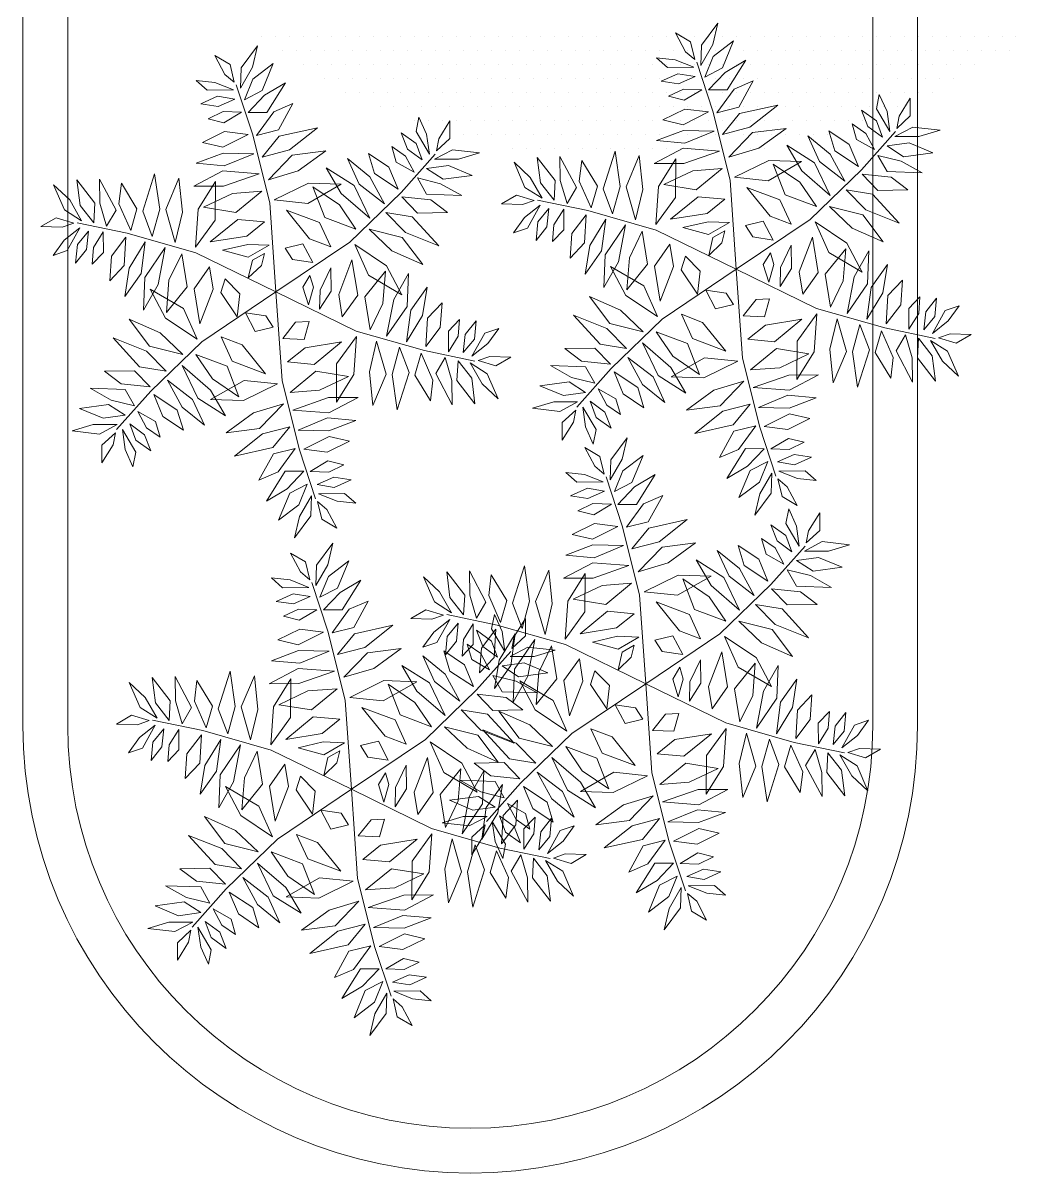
# Model space of a CAD drawing. Header units: metres. Extents: x 599 to 707, y 227 to 318.
# Drawn here: x 654.25 to 656.47, y 291.367 to 293.937 of the extents above; entities that cross this region are included whole.
import ezdxf

# ---------------------------------------------------------------- set-up
doc = ezdxf.new("R2010")
doc.units = ezdxf.units.M
doc.layers.get('0').update_dxf_attribs({"lineweight": 0})
doc.layers.add('banqueta', color=252, linetype='Continuous', lineweight=9)
doc.layers.add('vegetacion', color=74, linetype='Continuous', lineweight=0)

# ---------------------------------------------------------------- blocks, each defined once
blk = doc.blocks.new('arbol-pl17')
for p, q in [((-0.0415, 0.5498), (-0.0778, 0.5007)), ((-0.0527, 0.5019), (-0.0415, 0.5498)), ((-0.1023, 0.5082), (-0.1362, 0.5279)), ((-0.1362, 0.5279), (-0.1139, 0.4861)), ((-0.0931, 0.4683), (-0.1023, 0.5082)), ((-0.0795, 0.4555), (-0.0527, 0.5019)), ((-0.0778, 0.5007), (-0.0795, 0.4555)), ((-0.0515, 0.4756), (-0.006, 0.5104)), ((-0.006, 0.5104), (-0.0308, 0.4497)), ((-0.1537, 0.4505), (-0.1785, 0.4723)), ((-0.1785, 0.4723), (-0.1368, 0.468)), ((-0.1368, 0.468), (-0.095, 0.4513)), ((-0.1139, 0.4861), (-0.0931, 0.4683)), ((-0.0702, 0.4295), (-0.0515, 0.4756)), ((-0.0252, 0.4398), (0.0213, 0.4674)), ((0.0213, 0.4674), (-0.0205, 0.4008)), ((-0.168, 0.42), (-0.1304, 0.437)), ((-0.095, 0.4513), (-0.1537, 0.4505)), ((-0.1304, 0.437), (-0.0922, 0.4307)), ((-0.0525, 0.3533), (-0.0886, 0.4624)), ((-0.0308, 0.4497), (-0.0702, 0.4295)), ((-0.0623, 0.401), (-0.0252, 0.4398)), ((-0.1294, 0.4142), (-0.168, 0.42)), ((-0.0922, 0.4307), (-0.1294, 0.4142)), ((-0.0049, 0.4025), (0.0379, 0.4207)), ((0.0379, 0.4207), (0.0056, 0.3618)), ((-0.1516, 0.3866), (-0.118, 0.4027)), ((-0.1164, 0.3779), (-0.1516, 0.3866)), ((-0.118, 0.4027), (-0.0769, 0.4012)), ((-0.0769, 0.4012), (-0.1164, 0.3779)), ((-0.0205, 0.4008), (-0.0623, 0.401)), ((-0.0433, 0.3497), (-0.0049, 0.4025)), ((0.3133, 0.3584), (0.3197, 0.3907)), ((0.3197, 0.3907), (0.3369, 0.3525)), ((0.0056, 0.3618), (-0.0433, 0.3497)), ((0.0071, 0.3478), (0.0928, 0.3668)), ((0.0928, 0.3668), (0.0302, 0.3171)), ((0.389, 0.3819), (0.364, 0.3417)), ((0.389, 0.3427), (0.389, 0.3819)), ((-0.1645, 0.3338), (-0.1149, 0.358)), ((-0.0621, 0.3514), (-0.1187, 0.323)), ((-0.1149, 0.358), (-0.0621, 0.3514)), ((-0.0137, 0.199), (-0.0525, 0.3533)), ((-0.031, 0.3013), (0.0071, 0.3478)), ((0.2797, 0.3554), (0.3133, 0.3314)), ((0.294, 0.3192), (0.2797, 0.3554)), ((0.3433, 0.3079), (0.3133, 0.3584)), ((0.3369, 0.3525), (0.3433, 0.3079)), ((0.359, 0.3148), (0.389, 0.3427)), ((0.364, 0.3417), (0.359, 0.3148)), ((-0.1783, 0.2874), (-0.1181, 0.3103)), ((-0.1187, 0.323), (-0.1645, 0.3338)), ((-0.1181, 0.3103), (-0.0494, 0.3087)), ((-0.0494, 0.3087), (-0.1154, 0.2816)), ((0.0302, 0.3171), (-0.031, 0.3013)), ((0.0364, 0.3053), (0.1114, 0.3148)), ((0.1114, 0.3148), (0.05, 0.2702)), ((0.2069, 0.3094), (0.2526, 0.2785)), ((0.2204, 0.2643), (0.2069, 0.3094)), ((0.259, 0.3246), (0.2897, 0.3035)), ((0.269, 0.2898), (0.259, 0.3246)), ((0.3269, 0.2952), (0.294, 0.3192)), ((0.3133, 0.3314), (0.3269, 0.2952)), ((0.3947, 0.3177), (0.3547, 0.2966)), ((0.4554, 0.3108), (0.3947, 0.3177)), ((0.4083, 0.2966), (0.4554, 0.3108)), ((-0.1154, 0.2816), (-0.1783, 0.2874)), ((-0.0169, 0.2503), (0.0364, 0.3053)), ((0.1597, 0.2981), (0.2097, 0.2574)), ((0.1862, 0.2408), (0.1597, 0.2981)), ((0.309, 0.2672), (0.269, 0.2898)), ((0.2797, 0.2221), (0.3562, 0.3079)), ((0.2897, 0.3035), (0.309, 0.2672)), ((0.3547, 0.2966), (0.4083, 0.2966)), ((-0.2976, 0.18), (-0.2712, 0.2637)), ((-0.2712, 0.2637), (-0.2596, 0.1847)), ((-0.1186, 0.2702), (-0.1836, 0.236)), ((-0.0378, 0.264), (-0.1186, 0.2702)), ((-0.1172, 0.2364), (-0.0378, 0.264)), ((0.05, 0.2702), (-0.0169, 0.2503)), ((0.1126, 0.277), (0.1462, 0.2197)), ((0.1747, 0.2378), (0.1126, 0.277)), ((0.2097, 0.2574), (0.2426, 0.1971)), ((0.2733, 0.2295), (0.2204, 0.2643)), ((0.2526, 0.2785), (0.2733, 0.2295)), ((0.3369, 0.2756), (0.3862, 0.2824)), ((0.374, 0.2515), (0.3369, 0.2756)), ((0.439, 0.2604), (0.374, 0.2515)), ((0.3862, 0.2824), (0.439, 0.2604)), ((-0.461, 0.2053), (-0.4969, 0.239)), ((-0.4969, 0.239), (-0.4725, 0.183)), ((-0.4377, 0.1932), (-0.445, 0.25)), ((-0.445, 0.25), (-0.4048, 0.1981)), ((-0.3935, 0.1981), (-0.3942, 0.2522)), ((-0.3942, 0.2522), (-0.3574, 0.1826)), ((-0.351, 0.197), (-0.3454, 0.2432)), ((-0.3454, 0.2432), (-0.3106, 0.1858)), ((-0.2462, 0.1841), (-0.2169, 0.2539)), ((-0.2169, 0.2539), (-0.209, 0.1784)), ((-0.1836, 0.236), (-0.1172, 0.2364)), ((-0.174, 0.1846), (-0.1352, 0.2466)), ((-0.1352, 0.2466), (-0.1358, 0.1605)), ((-0.0037, 0.2055), (0.0728, 0.243)), ((0.146, 0.2404), (0.0711, 0.1978)), ((0.0728, 0.243), (0.146, 0.2404)), ((0.0826, 0.2349), (0.109, 0.1663)), ((0.1419, 0.1942), (0.0826, 0.2349)), ((0.2097, 0.1648), (0.1747, 0.2378)), ((0.2426, 0.1971), (0.1862, 0.2408)), ((0.3369, 0.2182), (0.3162, 0.2545)), ((0.3162, 0.2545), (0.3683, 0.2417)), ((0.3683, 0.2417), (0.4154, 0.2153)), ((-0.0972, 0.22), (-0.1621, 0.189)), ((-0.0316, 0.2249), (-0.0972, 0.22)), ((-0.0895, 0.1775), (-0.0316, 0.2249)), ((0.1462, 0.2197), (0.2097, 0.1648)), ((0.1654, 0.1114), (0.2797, 0.2221)), ((0.3162, 0.1761), (0.2812, 0.2123)), ((0.2812, 0.2123), (0.3462, 0.2055)), ((0.4154, 0.2153), (0.3369, 0.2182)), ((-0.4725, 0.183), (-0.4343, 0.1589)), ((-0.4343, 0.1589), (-0.461, 0.2053)), ((-0.4071, 0.154), (-0.4377, 0.1932)), ((-0.4048, 0.1981), (-0.4071, 0.154)), ((-0.3785, 0.1466), (-0.3935, 0.1981)), ((-0.3574, 0.1826), (-0.3785, 0.1466)), ((-0.3245, 0.1373), (-0.351, 0.197)), ((-0.3106, 0.1858), (-0.3245, 0.1373)), ((-0.2765, 0.1238), (-0.2976, 0.18)), ((-0.2596, 0.1847), (-0.2765, 0.1238)), ((-0.2252, 0.1105), (-0.2462, 0.1841)), ((-0.1799, 0.0996), (-0.174, 0.1846)), ((-0.1621, 0.189), (-0.0895, 0.1775)), ((0, 0), (-0.0137, 0.199)), ((0.0711, 0.1978), (-0.0037, 0.2055)), ((0.0233, 0.1829), (0.0754, 0.1187)), ((0.0976, 0.155), (0.0233, 0.1829)), ((0.179, 0.1398), (0.1419, 0.1942)), ((0.3462, 0.2055), (0.3833, 0.1775)), ((-0.4913, 0.1655), (-0.5252, 0.1459)), ((-0.4521, 0.1535), (-0.4913, 0.1655)), ((-0.3322, 0.1312), (-0.4447, 0.1545)), ((-0.209, 0.1784), (-0.2252, 0.1105)), ((-0.1358, 0.1605), (-0.1799, 0.0996)), ((-0.0854, 0.162), (-0.1468, 0.1116)), ((-0.0258, 0.1565), (-0.0854, 0.162)), ((-0.0651, 0.1247), (-0.0258, 0.1565)), ((0.1226, 0.1006), (0.0976, 0.155)), ((0.109, 0.1663), (0.179, 0.1398)), ((0.2897, 0.1324), (0.2454, 0.1775)), ((0.2454, 0.1775), (0.3047, 0.1677)), ((0.3047, 0.1677), (0.364, 0.103)), ((0.3833, 0.1775), (0.3162, 0.1761)), ((-0.5252, 0.1459), (-0.4779, 0.1444)), ((-0.4779, 0.1444), (-0.4521, 0.1535)), ((-0.4737, 0.1155), (-0.4383, 0.1434)), ((-0.4383, 0.1434), (-0.467, 0.0921)), ((-0.4437, 0.1056), (-0.419, 0.1355)), ((-0.419, 0.1355), (-0.4234, 0.095)), ((-0.4077, 0.0992), (-0.3859, 0.134)), ((-0.3859, 0.134), (-0.3855, 0.0881)), ((-0.1792, 0.0876), (-0.3322, 0.1312)), ((0.259, 0.0918), (0.2083, 0.1398)), ((0.2083, 0.1398), (0.2826, 0.1212)), ((0.364, 0.103), (0.2897, 0.1324)), ((-0.4982, 0.0815), (-0.4737, 0.1155)), ((-0.4477, 0.0645), (-0.4437, 0.1056)), ((-0.3675, 0.0795), (-0.3354, 0.1219)), ((-0.3354, 0.1219), (-0.3391, 0.0588)), ((-0.3278, 0.0529), (-0.292, 0.1115)), ((-0.292, 0.1115), (-0.3016, 0.0408)), ((-0.1468, 0.1116), (-0.0651, 0.1247)), ((-0.0628, 0.1061), (-0.1193, 0.093)), ((-0.0153, 0.1042), (-0.0628, 0.1061)), ((-0.0619, 0.0773), (-0.0153, 0.1042)), ((0, 0), (0.1654, 0.1114)), ((0.0604, 0.1074), (0.0204, 0.0976)), ((0.0826, 0.0653), (0.0604, 0.1074)), ((0.0754, 0.1187), (0.1226, 0.1006)), ((0.2069, 0.0374), (0.1762, 0.106)), ((0.1762, 0.106), (0.2469, 0.0584)), ((0.2826, 0.1212), (0.3283, 0.0609)), ((-0.467, 0.0921), (-0.4982, 0.0815)), ((-0.4234, 0.095), (-0.4477, 0.0645)), ((-0.4106, 0.062), (-0.4077, 0.0992)), ((-0.3855, 0.0881), (-0.4106, 0.062)), ((-0.3714, 0.0245), (-0.3675, 0.0795)), ((-0.2476, 0.0992), (-0.2933, 0.0324)), ((-0.2633, 0.0167), (-0.2476, 0.0992)), ((-0.2106, 0.0851), (-0.2391, 0.0258)), ((-0.1985, 0.0113), (-0.2106, 0.0851)), ((0, 0), (-0.1792, 0.0876)), ((-0.1193, 0.093), (-0.0619, 0.0773)), ((-0.0257, 0.086), (-0.0526, 0.071)), ((-0.0322, 0.0592), (-0.0257, 0.086)), ((0.0204, 0.0976), (0.0369, 0.0722)), ((0.3283, 0.0609), (0.259, 0.0918)), ((-0.3391, 0.0588), (-0.3714, 0.0245)), ((-0.338, -0.0107), (-0.3278, 0.0529)), ((-0.1484, 0.0559), (-0.183, 0.007)), ((-0.1405, 0.006), (-0.1484, 0.0559)), ((-0.0526, 0.071), (-0.0617, 0.031)), ((-0.0617, 0.031), (-0.0322, 0.0592)), ((0.0369, 0.0722), (0.0826, 0.0653)), ((0.1226, 0.0537), (0.0988, 0.0041)), ((0.1233, 0.0014), (0.1226, 0.0537)), ((0.1701, 0.0713), (0.1405, -0.006)), ((0.183, -0.007), (0.1701, 0.0713)), ((0.2469, 0.0584), (0.2812, -0.0063)), ((-0.3016, 0.0408), (-0.338, -0.0107)), ((-0.2933, 0.0324), (-0.2962, -0.041)), ((-0.2391, 0.0258), (-0.2447, -0.0459)), ((-0.1136, 0.0291), (-0.1233, -0.0014)), ((-0.0809, -0.0041), (-0.1136, 0.0291)), ((0.0762, 0.0369), (0.0604, 0.0104)), ((0.084, 0.0104), (0.0762, 0.0369)), ((0.2447, 0.0459), (0.1985, -0.0113)), ((0.2812, -0.0063), (0.2069, 0.0374)), ((0.2391, -0.0258), (0.2447, 0.0459)), ((0.2962, 0.041), (0.2633, -0.0167)), ((0.2933, -0.0324), (0.2962, 0.041)), ((-0.2962, -0.041), (-0.2633, 0.0167)), ((-0.2469, -0.0584), (-0.2812, 0.0063)), ((-0.2812, 0.0063), (-0.2069, -0.0374)), ((-0.2447, -0.0459), (-0.1985, 0.0113)), ((-0.183, 0.007), (-0.1701, -0.0713)), ((-0.1701, -0.0713), (-0.1405, 0.006)), ((0, 0), (-0.1654, -0.1114)), ((0, 0), (0.1792, -0.0876)), ((0, 0), (0.0137, -0.199)), ((0.0604, 0.0104), (0.0726, -0.0288)), ((0.0726, -0.0288), (0.084, 0.0104)), ((0.0988, 0.0041), (0.0978, -0.0389)), ((0.0978, -0.0389), (0.1233, 0.0014)), ((0.3016, -0.0408), (0.338, 0.0107)), ((0.338, 0.0107), (0.3278, -0.0529)), ((-0.1233, -0.0014), (-0.0869, -0.0556)), ((-0.0869, -0.0556), (-0.0809, -0.0041)), ((0.1405, -0.006), (0.1484, -0.0559)), ((0.1484, -0.0559), (0.183, -0.007)), ((0.1985, -0.0113), (0.2106, -0.0851)), ((0.2633, -0.0167), (0.2476, -0.0992)), ((0.3391, -0.0588), (0.3714, -0.0245)), ((0.3714, -0.0245), (0.3675, -0.0795)), ((-0.2069, -0.0374), (-0.1762, -0.106)), ((-0.0683, -0.0467), (-0.0462, -0.0888)), ((-0.0226, -0.0535), (-0.0683, -0.0467)), ((0.2106, -0.0851), (0.2391, -0.0258)), ((0.2476, -0.0992), (0.2933, -0.0324)), ((0.292, -0.1115), (0.3016, -0.0408)), ((-0.2826, -0.1212), (-0.3283, -0.0609)), ((-0.3283, -0.0609), (-0.259, -0.0918)), ((-0.1762, -0.106), (-0.2469, -0.0584)), ((-0.0062, -0.079), (-0.0226, -0.0535)), ((0.0441, -0.068), (0.0153, -0.1042)), ((0.0743, -0.0665), (0.0441, -0.068)), ((0.0628, -0.1061), (0.0743, -0.0665)), ((0.3278, -0.0529), (0.292, -0.1115)), ((0.3354, -0.1219), (0.3391, -0.0588)), ((0.3855, -0.0881), (0.4106, -0.062)), ((0.4106, -0.062), (0.4077, -0.0992)), ((0.4234, -0.095), (0.4477, -0.0645)), ((0.4477, -0.0645), (0.4437, -0.1056)), ((-0.259, -0.0918), (-0.2083, -0.1398)), ((-0.1226, -0.1006), (-0.0976, -0.155)), ((-0.0754, -0.1187), (-0.1226, -0.1006)), ((-0.0462, -0.0888), (-0.0062, -0.079)), ((0.1358, -0.1605), (0.1799, -0.0996)), ((0.1799, -0.0996), (0.174, -0.1846)), ((0.1792, -0.0876), (0.3322, -0.1312)), ((0.3675, -0.0795), (0.3354, -0.1219)), ((0.3859, -0.134), (0.3855, -0.0881)), ((0.4077, -0.0992), (0.3859, -0.134)), ((0.419, -0.1355), (0.4234, -0.095)), ((0.4383, -0.1434), (0.467, -0.0921)), ((0.467, -0.0921), (0.4982, -0.0815)), ((0.4982, -0.0815), (0.4737, -0.1155)), ((-0.3047, -0.1677), (-0.364, -0.103)), ((-0.364, -0.103), (-0.2897, -0.1324)), ((-0.2083, -0.1398), (-0.2826, -0.1212)), ((-0.1654, -0.1114), (-0.2797, -0.2221)), ((-0.0233, -0.1829), (-0.0754, -0.1187)), ((0.0153, -0.1042), (0.0628, -0.1061)), ((0.0651, -0.1247), (0.0258, -0.1565)), ((0.1468, -0.1116), (0.0651, -0.1247)), ((0.0854, -0.162), (0.1468, -0.1116)), ((0.209, -0.1784), (0.2252, -0.1105)), ((0.2252, -0.1105), (0.2462, -0.1841)), ((0.2596, -0.1847), (0.2765, -0.1238)), ((0.2765, -0.1238), (0.2976, -0.18)), ((0.4437, -0.1056), (0.419, -0.1355)), ((0.4737, -0.1155), (0.4383, -0.1434)), ((-0.2897, -0.1324), (-0.2454, -0.1775)), ((-0.179, -0.1398), (-0.1419, -0.1942)), ((-0.109, -0.1663), (-0.179, -0.1398)), ((0.3106, -0.1858), (0.3245, -0.1373)), ((0.3245, -0.1373), (0.351, -0.197)), ((0.3322, -0.1312), (0.4447, -0.1545)), ((0.3574, -0.1826), (0.3785, -0.1466)), ((0.3785, -0.1466), (0.3935, -0.1981)), ((0.4048, -0.1981), (0.4071, -0.154)), ((0.4071, -0.154), (0.4377, -0.1932)), ((0.4779, -0.1444), (0.4521, -0.1535)), ((0.4521, -0.1535), (0.4913, -0.1655)), ((0.5252, -0.1459), (0.4779, -0.1444)), ((0.4913, -0.1655), (0.5252, -0.1459)), ((-0.3833, -0.1775), (-0.3162, -0.1761)), ((-0.3462, -0.2055), (-0.3833, -0.1775)), ((-0.3162, -0.1761), (-0.2812, -0.2123)), ((-0.2454, -0.1775), (-0.3047, -0.1677)), ((-0.2097, -0.1648), (-0.1747, -0.2378)), ((-0.1462, -0.2197), (-0.2097, -0.1648)), ((-0.0826, -0.2349), (-0.109, -0.1663)), ((-0.0976, -0.155), (-0.0233, -0.1829)), ((0.0258, -0.1565), (0.0854, -0.162)), ((0.0895, -0.1775), (0.0316, -0.2249)), ((0.1621, -0.189), (0.0895, -0.1775)), ((0.1352, -0.2466), (0.1358, -0.1605)), ((0.2169, -0.2539), (0.209, -0.1784)), ((0.4343, -0.1589), (0.461, -0.2053)), ((0.4725, -0.183), (0.4343, -0.1589)), ((-0.2812, -0.2123), (-0.3462, -0.2055)), ((-0.2426, -0.1971), (-0.1862, -0.2408)), ((-0.2097, -0.2574), (-0.2426, -0.1971)), ((-0.146, -0.2404), (-0.0711, -0.1978)), ((-0.1419, -0.1942), (-0.0826, -0.2349)), ((0.0037, -0.2055), (-0.0728, -0.243)), ((-0.0711, -0.1978), (0.0037, -0.2055)), ((0.0137, -0.199), (0.0525, -0.3533)), ((0.0972, -0.22), (0.1621, -0.189)), ((0.174, -0.1846), (0.1352, -0.2466)), ((0.2462, -0.1841), (0.2169, -0.2539)), ((0.2712, -0.2637), (0.2596, -0.1847)), ((0.2976, -0.18), (0.2712, -0.2637)), ((0.3454, -0.2432), (0.3106, -0.1858)), ((0.351, -0.197), (0.3454, -0.2432)), ((0.3942, -0.2522), (0.3574, -0.1826)), ((0.3935, -0.1981), (0.3942, -0.2522)), ((0.445, -0.25), (0.4048, -0.1981)), ((0.4377, -0.1932), (0.445, -0.25)), ((0.461, -0.2053), (0.4969, -0.239)), ((0.4969, -0.239), (0.4725, -0.183)), ((-0.3683, -0.2417), (-0.4154, -0.2153)), ((-0.4154, -0.2153), (-0.3369, -0.2182)), ((-0.2797, -0.2221), (-0.3562, -0.3079)), ((-0.3369, -0.2182), (-0.3162, -0.2545)), ((-0.2733, -0.2295), (-0.2204, -0.2643)), ((-0.2526, -0.2785), (-0.2733, -0.2295)), ((-0.1126, -0.277), (-0.1462, -0.2197)), ((0.0316, -0.2249), (0.0972, -0.22)), ((-0.439, -0.2604), (-0.374, -0.2515)), ((-0.374, -0.2515), (-0.3369, -0.2756)), ((-0.3162, -0.2545), (-0.3683, -0.2417)), ((-0.1862, -0.2408), (-0.1597, -0.2981)), ((-0.1747, -0.2378), (-0.1126, -0.277)), ((-0.0728, -0.243), (-0.146, -0.2404)), ((-0.05, -0.2702), (0.0169, -0.2503)), ((0.0169, -0.2503), (-0.0364, -0.3053)), ((0.1172, -0.2364), (0.0378, -0.264)), ((0.1836, -0.236), (0.1172, -0.2364)), ((0.1186, -0.2702), (0.1836, -0.236)), ((-0.3862, -0.2824), (-0.439, -0.2604)), ((-0.3369, -0.2756), (-0.3862, -0.2824)), ((-0.309, -0.2672), (-0.269, -0.2898)), ((-0.2897, -0.3035), (-0.309, -0.2672)), ((-0.2069, -0.3094), (-0.2526, -0.2785)), ((-0.2204, -0.2643), (-0.2069, -0.3094)), ((-0.1597, -0.2981), (-0.2097, -0.2574)), ((-0.1114, -0.3148), (-0.05, -0.2702)), ((0.0378, -0.264), (0.1186, -0.2702)), ((0.0494, -0.3087), (0.1154, -0.2816)), ((0.1154, -0.2816), (0.1783, -0.2874)), ((-0.4083, -0.2966), (-0.4554, -0.3108)), ((-0.3547, -0.2966), (-0.4083, -0.2966)), ((-0.3947, -0.3177), (-0.3547, -0.2966)), ((-0.3433, -0.3079), (-0.3133, -0.3584)), ((-0.3369, -0.3525), (-0.3433, -0.3079)), ((-0.3269, -0.2952), (-0.294, -0.3192)), ((-0.3133, -0.3314), (-0.3269, -0.2952)), ((-0.259, -0.3246), (-0.2897, -0.3035)), ((-0.269, -0.2898), (-0.259, -0.3246)), ((-0.0364, -0.3053), (-0.1114, -0.3148)), ((-0.0302, -0.3171), (0.031, -0.3013)), ((0.031, -0.3013), (-0.0071, -0.3478)), ((0.1783, -0.2874), (0.1181, -0.3103)), ((-0.4554, -0.3108), (-0.3947, -0.3177)), ((-0.359, -0.3148), (-0.389, -0.3427)), ((-0.364, -0.3417), (-0.359, -0.3148)), ((-0.2797, -0.3554), (-0.3133, -0.3314)), ((-0.294, -0.3192), (-0.2797, -0.3554)), ((-0.0928, -0.3668), (-0.0302, -0.3171)), ((0.1181, -0.3103), (0.0494, -0.3087)), ((0.0621, -0.3514), (0.1187, -0.323)), ((0.1645, -0.3338), (0.1149, -0.358)), ((0.1187, -0.323), (0.1645, -0.3338)), ((-0.389, -0.3819), (-0.364, -0.3417)), ((-0.389, -0.3427), (-0.389, -0.3819)), ((-0.3197, -0.3907), (-0.3369, -0.3525)), ((-0.3133, -0.3584), (-0.3197, -0.3907)), ((-0.0071, -0.3478), (-0.0928, -0.3668)), ((-0.0056, -0.3618), (0.0433, -0.3497)), ((0.0433, -0.3497), (0.0049, -0.4025)), ((0.0525, -0.3533), (0.0886, -0.4624)), ((0.1149, -0.358), (0.0621, -0.3514)), ((-0.0379, -0.4207), (-0.0056, -0.3618)), ((0.0769, -0.4012), (0.1164, -0.3779)), ((0.1164, -0.3779), (0.1516, -0.3866)), ((0.0049, -0.4025), (-0.0379, -0.4207)), ((-0.0213, -0.4674), (0.0205, -0.4008)), ((0.0205, -0.4008), (0.0623, -0.401)), ((0.0623, -0.401), (0.0252, -0.4398)), ((0.118, -0.4027), (0.0769, -0.4012)), ((0.1516, -0.3866), (0.118, -0.4027)), ((0.0308, -0.4497), (0.0702, -0.4295)), ((0.0702, -0.4295), (0.0515, -0.4756)), ((0.0922, -0.4307), (0.1294, -0.4142)), ((0.1304, -0.437), (0.0922, -0.4307)), ((0.1294, -0.4142), (0.168, -0.42)), ((0.168, -0.42), (0.1304, -0.437)), ((0.0252, -0.4398), (-0.0213, -0.4674)), ((0.006, -0.5104), (0.0308, -0.4497)), ((0.0795, -0.4555), (0.0527, -0.5019)), ((0.0778, -0.5007), (0.0795, -0.4555)), ((0.095, -0.4513), (0.1537, -0.4505)), ((0.1368, -0.468), (0.095, -0.4513)), ((0.1537, -0.4505), (0.1785, -0.4723)), ((0.0515, -0.4756), (0.006, -0.5104)), ((0.0931, -0.4683), (0.1023, -0.5082)), ((0.1139, -0.4861), (0.0931, -0.4683)), ((0.1362, -0.5279), (0.1139, -0.4861)), ((0.1785, -0.4723), (0.1368, -0.468)), ((0.0415, -0.5498), (0.0778, -0.5007)), ((0.0527, -0.5019), (0.0415, -0.5498)), ((0.1023, -0.5082), (0.1362, -0.5279))]:
    blk.add_line(p, q)

msp = doc.modelspace()

# ---------------------------------------------------------------- linework, layer by layer
at = {"layer": 'banqueta'}
for p, q in [((654.2498, 292.367), (654.2498, 299.9347)), ((656.2498, 292.367), (656.2498, 299.9347)), ((654.3498, 292.367), (654.3498, 299.8051)), ((656.1498, 292.367), (656.1498, 299.8051))]:
    msp.add_line(p, q, dxfattribs=at)
for radius in [1, 0.9]:
    msp.add_arc((655.2498, 292.367), radius, 180, 0, dxfattribs=at)
at = {"layer": 'vegetacion', "color": 0}
for p, q in [((654.7824, 293.906), (654.7824, 293.906)), ((654.8137, 293.906), (654.8137, 293.906)), ((654.8449, 293.906), (654.8449, 293.906)), ((654.8762, 293.906), (654.8762, 293.906)), ((654.9074, 293.906), (654.9074, 293.906)), ((654.9387, 293.906), (654.9387, 293.906)), ((654.9699, 293.906), (654.9699, 293.906)), ((655.0012, 293.906), (655.0012, 293.906)), ((655.0324, 293.906), (655.0324, 293.906)), ((655.0637, 293.906), (655.0637, 293.906)), ((655.0949, 293.906), (655.0949, 293.906)), ((655.1262, 293.906), (655.1262, 293.906)), ((655.1574, 293.906), (655.1574, 293.906)), ((655.1887, 293.906), (655.1887, 293.906)), ((655.2199, 293.906), (655.2199, 293.906)), ((655.2512, 293.906), (655.2512, 293.906)), ((655.2824, 293.906), (655.2824, 293.906)), ((655.3137, 293.906), (655.3137, 293.906)), ((655.3449, 293.906), (655.3449, 293.906)), ((655.3762, 293.906), (655.3762, 293.906)), ((655.4074, 293.906), (655.4074, 293.906)), ((655.4387, 293.906), (655.4387, 293.906)), ((655.4699, 293.906), (655.4699, 293.906)), ((655.5012, 293.906), (655.5012, 293.906)), ((655.5324, 293.906), (655.5324, 293.906)), ((655.5637, 293.906), (655.5637, 293.906)), ((655.5949, 293.906), (655.5949, 293.906)), ((655.6262, 293.906), (655.6262, 293.906)), ((655.6574, 293.906), (655.6574, 293.906)), ((655.6887, 293.906), (655.6887, 293.906)), ((655.7199, 293.906), (655.7199, 293.906)), ((655.7512, 293.906), (655.7512, 293.906)), ((655.7824, 293.906), (655.7824, 293.906)), ((655.8137, 293.906), (655.8137, 293.906)), ((655.8449, 293.906), (655.8449, 293.906)), ((655.8762, 293.906), (655.8762, 293.906)), ((655.9074, 293.906), (655.9074, 293.906)), ((655.9387, 293.906), (655.9387, 293.906)), ((655.9699, 293.906), (655.9699, 293.906)), ((656.0012, 293.906), (656.0012, 293.906)), ((656.0324, 293.906), (656.0324, 293.906)), ((656.0637, 293.906), (656.0637, 293.906)), ((656.0949, 293.906), (656.0949, 293.906)), ((656.1262, 293.906), (656.1262, 293.906)), ((656.1574, 293.906), (656.1574, 293.906)), ((656.1887, 293.906), (656.1887, 293.906)), ((656.2199, 293.906), (656.2199, 293.906)), ((656.2512, 293.906), (656.2512, 293.906)), ((656.2824, 293.906), (656.2824, 293.906)), ((656.3137, 293.906), (656.3137, 293.906)), ((656.3449, 293.906), (656.3449, 293.906)), ((656.3762, 293.906), (656.3762, 293.906)), ((656.4074, 293.906), (656.4074, 293.906)), ((656.4387, 293.906), (656.4387, 293.906)), ((656.4699, 293.906), (656.4699, 293.906)), ((654.8293, 293.8747), (654.8293, 293.8747)), ((654.8606, 293.8747), (654.8606, 293.8747)), ((654.8918, 293.8747), (654.8918, 293.8747)), ((654.9231, 293.8747), (654.9231, 293.8747)), ((654.9543, 293.8747), (654.9543, 293.8747)), ((654.9856, 293.8747), (654.9856, 293.8747)), ((655.0168, 293.8747), (655.0168, 293.8747)), ((655.0481, 293.8747), (655.0481, 293.8747)), ((655.0793, 293.8747), (655.0793, 293.8747)), ((655.1106, 293.8747), (655.1106, 293.8747)), ((655.1418, 293.8747), (655.1418, 293.8747)), ((655.1731, 293.8747), (655.1731, 293.8747)), ((655.2043, 293.8747), (655.2043, 293.8747)), ((655.2356, 293.8747), (655.2356, 293.8747)), ((655.2668, 293.8747), (655.2668, 293.8747)), ((655.2981, 293.8747), (655.2981, 293.8747)), ((655.3293, 293.8747), (655.3293, 293.8747)), ((655.3606, 293.8747), (655.3606, 293.8747)), ((655.3918, 293.8747), (655.3918, 293.8747)), ((655.4231, 293.8747), (655.4231, 293.8747)), ((655.4543, 293.8747), (655.4543, 293.8747)), ((655.4856, 293.8747), (655.4856, 293.8747)), ((655.5168, 293.8747), (655.5168, 293.8747)), ((655.5481, 293.8747), (655.5481, 293.8747)), ((655.5793, 293.8747), (655.5793, 293.8747)), ((655.6106, 293.8747), (655.6106, 293.8747)), ((655.6418, 293.8747), (655.6418, 293.8747)), ((655.6731, 293.8747), (655.6731, 293.8747)), ((655.7043, 293.8747), (655.7043, 293.8747)), ((655.7356, 293.8747), (655.7356, 293.8747)), ((655.7668, 293.8747), (655.7668, 293.8747)), ((655.7981, 293.8747), (655.7981, 293.8747)), ((655.8293, 293.8747), (655.8293, 293.8747)), ((655.8606, 293.8747), (655.8606, 293.8747)), ((655.8918, 293.8747), (655.8918, 293.8747)), ((655.9231, 293.8747), (655.9231, 293.8747)), ((655.9543, 293.8747), (655.9543, 293.8747)), ((655.9856, 293.8747), (655.9856, 293.8747)), ((656.0168, 293.8747), (656.0168, 293.8747)), ((656.0481, 293.8747), (656.0481, 293.8747)), ((656.0793, 293.8747), (656.0793, 293.8747)), ((656.1106, 293.8747), (656.1106, 293.8747)), ((656.1418, 293.8747), (656.1418, 293.8747)), ((656.1731, 293.8747), (656.1731, 293.8747)), ((656.2043, 293.8747), (656.2043, 293.8747)), ((656.2356, 293.8747), (656.2356, 293.8747)), ((656.2668, 293.8747), (656.2668, 293.8747)), ((656.2981, 293.8747), (656.2981, 293.8747)), ((656.3293, 293.8747), (656.3293, 293.8747)), ((656.3606, 293.8747), (656.3606, 293.8747)), ((656.3918, 293.8747), (656.3918, 293.8747)), ((656.4231, 293.8747), (656.4231, 293.8747)), ((656.4543, 293.8747), (656.4543, 293.8747)), ((654.8762, 293.8435), (654.8762, 293.8435)), ((654.9074, 293.8435), (654.9074, 293.8435)), ((654.9387, 293.8435), (654.9387, 293.8435)), ((654.9699, 293.8435), (654.9699, 293.8435)), ((655.0012, 293.8435), (655.0012, 293.8435)), ((655.0324, 293.8435), (655.0324, 293.8435)), ((655.0637, 293.8435), (655.0637, 293.8435)), ((655.0949, 293.8435), (655.0949, 293.8435)), ((655.1262, 293.8435), (655.1262, 293.8435)), ((655.1574, 293.8435), (655.1574, 293.8435)), ((655.1887, 293.8435), (655.1887, 293.8435)), ((655.2199, 293.8435), (655.2199, 293.8435)), ((655.2512, 293.8435), (655.2512, 293.8435)), ((655.2824, 293.8435), (655.2824, 293.8435)), ((655.3137, 293.8435), (655.3137, 293.8435)), ((655.3449, 293.8435), (655.3449, 293.8435)), ((655.3762, 293.8435), (655.3762, 293.8435)), ((655.4074, 293.8435), (655.4074, 293.8435)), ((655.4387, 293.8435), (655.4387, 293.8435)), ((655.4699, 293.8435), (655.4699, 293.8435)), ((655.5012, 293.8435), (655.5012, 293.8435)), ((655.5324, 293.8435), (655.5324, 293.8435)), ((655.5637, 293.8435), (655.5637, 293.8435)), ((655.5949, 293.8435), (655.5949, 293.8435)), ((655.6262, 293.8435), (655.6262, 293.8435)), ((655.6574, 293.8435), (655.6574, 293.8435)), ((655.6887, 293.8435), (655.6887, 293.8435)), ((655.7199, 293.8435), (655.7199, 293.8435)), ((655.7512, 293.8435), (655.7512, 293.8435)), ((655.7824, 293.8435), (655.7824, 293.8435)), ((655.8137, 293.8435), (655.8137, 293.8435)), ((655.8449, 293.8435), (655.8449, 293.8435)), ((655.8762, 293.8435), (655.8762, 293.8435)), ((655.9074, 293.8435), (655.9074, 293.8435)), ((655.9387, 293.8435), (655.9387, 293.8435)), ((655.9699, 293.8435), (655.9699, 293.8435)), ((656.0012, 293.8435), (656.0012, 293.8435)), ((656.0324, 293.8435), (656.0324, 293.8435)), ((656.0637, 293.8435), (656.0637, 293.8435)), ((656.0949, 293.8435), (656.0949, 293.8435)), ((656.1262, 293.8435), (656.1262, 293.8435)), ((656.1574, 293.8435), (656.1574, 293.8435)), ((656.1887, 293.8435), (656.1887, 293.8435)), ((656.2199, 293.8435), (656.2199, 293.8435)), ((656.2512, 293.8435), (656.2512, 293.8435)), ((656.2824, 293.8435), (656.2824, 293.8435)), ((656.3137, 293.8435), (656.3137, 293.8435)), ((656.3449, 293.8435), (656.3449, 293.8435)), ((656.3762, 293.8435), (656.3762, 293.8435)), ((654.9231, 293.8122), (654.9231, 293.8122)), ((654.9543, 293.8122), (654.9543, 293.8122)), ((654.9856, 293.8122), (654.9856, 293.8122)), ((655.0168, 293.8122), (655.0168, 293.8122)), ((655.0481, 293.8122), (655.0481, 293.8122)), ((655.0793, 293.8122), (655.0793, 293.8122)), ((655.1106, 293.8122), (655.1106, 293.8122)), ((655.1418, 293.8122), (655.1418, 293.8122)), ((655.1731, 293.8122), (655.1731, 293.8122)), ((655.2043, 293.8122), (655.2043, 293.8122)), ((655.2356, 293.8122), (655.2356, 293.8122)), ((655.2668, 293.8122), (655.2668, 293.8122)), ((655.2981, 293.8122), (655.2981, 293.8122)), ((655.3293, 293.8122), (655.3293, 293.8122)), ((655.3606, 293.8122), (655.3606, 293.8122)), ((655.3918, 293.8122), (655.3918, 293.8122)), ((655.4231, 293.8122), (655.4231, 293.8122)), ((655.4543, 293.8122), (655.4543, 293.8122)), ((655.4856, 293.8122), (655.4856, 293.8122)), ((655.5168, 293.8122), (655.5168, 293.8122)), ((655.5481, 293.8122), (655.5481, 293.8122)), ((655.5793, 293.8122), (655.5793, 293.8122)), ((655.6106, 293.8122), (655.6106, 293.8122)), ((655.6418, 293.8122), (655.6418, 293.8122)), ((655.6731, 293.8122), (655.6731, 293.8122)), ((655.7043, 293.8122), (655.7043, 293.8122)), ((655.7356, 293.8122), (655.7356, 293.8122)), ((655.7668, 293.8122), (655.7668, 293.8122)), ((655.7981, 293.8122), (655.7981, 293.8122)), ((655.8293, 293.8122), (655.8293, 293.8122)), ((655.8606, 293.8122), (655.8606, 293.8122)), ((655.8918, 293.8122), (655.8918, 293.8122)), ((655.9231, 293.8122), (655.9231, 293.8122)), ((655.9543, 293.8122), (655.9543, 293.8122)), ((655.9856, 293.8122), (655.9856, 293.8122)), ((656.0168, 293.8122), (656.0168, 293.8122)), ((656.0481, 293.8122), (656.0481, 293.8122)), ((656.0793, 293.8122), (656.0793, 293.8122)), ((656.1106, 293.8122), (656.1106, 293.8122)), ((656.1418, 293.8122), (656.1418, 293.8122)), ((656.1731, 293.8122), (656.1731, 293.8122)), ((656.2043, 293.8122), (656.2043, 293.8122)), ((656.2356, 293.8122), (656.2356, 293.8122)), ((656.2668, 293.8122), (656.2668, 293.8122)), ((656.2981, 293.8122), (656.2981, 293.8122)), ((656.3293, 293.8122), (656.3293, 293.8122)), ((654.9699, 293.781), (654.9699, 293.781)), ((655.0012, 293.781), (655.0012, 293.781)), ((655.0324, 293.781), (655.0324, 293.781)), ((655.0637, 293.781), (655.0637, 293.781)), ((655.0949, 293.781), (655.0949, 293.781)), ((655.1262, 293.781), (655.1262, 293.781)), ((655.1574, 293.781), (655.1574, 293.781)), ((655.1887, 293.781), (655.1887, 293.781)), ((655.2199, 293.781), (655.2199, 293.781)), ((655.2512, 293.781), (655.2512, 293.781)), ((655.2824, 293.781), (655.2824, 293.781)), ((655.3137, 293.781), (655.3137, 293.781)), ((655.3449, 293.781), (655.3449, 293.781)), ((655.3762, 293.781), (655.3762, 293.781)), ((655.4074, 293.781), (655.4074, 293.781)), ((655.4387, 293.781), (655.4387, 293.781)), ((655.4699, 293.781), (655.4699, 293.781)), ((655.5012, 293.781), (655.5012, 293.781)), ((655.5324, 293.781), (655.5324, 293.781)), ((655.5637, 293.781), (655.5637, 293.781)), ((655.5949, 293.781), (655.5949, 293.781)), ((655.6262, 293.781), (655.6262, 293.781)), ((655.6574, 293.781), (655.6574, 293.781)), ((655.6887, 293.781), (655.6887, 293.781)), ((655.7199, 293.781), (655.7199, 293.781)), ((655.7512, 293.781), (655.7512, 293.781)), ((655.7824, 293.781), (655.7824, 293.781)), ((655.8137, 293.781), (655.8137, 293.781)), ((655.8449, 293.781), (655.8449, 293.781)), ((655.8762, 293.781), (655.8762, 293.781)), ((655.9074, 293.781), (655.9074, 293.781)), ((655.9387, 293.781), (655.9387, 293.781)), ((655.9699, 293.781), (655.9699, 293.781)), ((656.0012, 293.781), (656.0012, 293.781)), ((656.0324, 293.781), (656.0324, 293.781)), ((656.0637, 293.781), (656.0637, 293.781)), ((656.0949, 293.781), (656.0949, 293.781)), ((656.1262, 293.781), (656.1262, 293.781)), ((656.1574, 293.781), (656.1574, 293.781)), ((656.1887, 293.781), (656.1887, 293.781)), ((656.2199, 293.781), (656.2199, 293.781)), ((656.2512, 293.781), (656.2512, 293.781)), ((656.2824, 293.781), (656.2824, 293.781)), ((655.0481, 293.7497), (655.0481, 293.7497)), ((655.0793, 293.7497), (655.0793, 293.7497)), ((655.1106, 293.7497), (655.1106, 293.7497)), ((655.1418, 293.7497), (655.1418, 293.7497)), ((655.1731, 293.7497), (655.1731, 293.7497)), ((655.2043, 293.7497), (655.2043, 293.7497)), ((655.2356, 293.7497), (655.2356, 293.7497)), ((655.2668, 293.7497), (655.2668, 293.7497)), ((655.2981, 293.7497), (655.2981, 293.7497)), ((655.3293, 293.7497), (655.3293, 293.7497)), ((655.3606, 293.7497), (655.3606, 293.7497)), ((655.3918, 293.7497), (655.3918, 293.7497)), ((655.4231, 293.7497), (655.4231, 293.7497)), ((655.4543, 293.7497), (655.4543, 293.7497)), ((655.4856, 293.7497), (655.4856, 293.7497)), ((655.5168, 293.7497), (655.5168, 293.7497)), ((655.5481, 293.7497), (655.5481, 293.7497)), ((655.5793, 293.7497), (655.5793, 293.7497)), ((655.6106, 293.7497), (655.6106, 293.7497)), ((655.6418, 293.7497), (655.6418, 293.7497)), ((655.6731, 293.7497), (655.6731, 293.7497)), ((655.7043, 293.7497), (655.7043, 293.7497)), ((655.7356, 293.7497), (655.7356, 293.7497)), ((655.7668, 293.7497), (655.7668, 293.7497)), ((655.7981, 293.7497), (655.7981, 293.7497)), ((655.8293, 293.7497), (655.8293, 293.7497)), ((655.8606, 293.7497), (655.8606, 293.7497)), ((655.8918, 293.7497), (655.8918, 293.7497)), ((655.9231, 293.7497), (655.9231, 293.7497)), ((655.9543, 293.7497), (655.9543, 293.7497)), ((655.9856, 293.7497), (655.9856, 293.7497)), ((656.0168, 293.7497), (656.0168, 293.7497)), ((656.0481, 293.7497), (656.0481, 293.7497)), ((656.0793, 293.7497), (656.0793, 293.7497)), ((656.1106, 293.7497), (656.1106, 293.7497)), ((656.1418, 293.7497), (656.1418, 293.7497)), ((656.1731, 293.7497), (656.1731, 293.7497)), ((656.2043, 293.7497), (656.2043, 293.7497)), ((655.1262, 293.7185), (655.1262, 293.7185)), ((655.1574, 293.7185), (655.1574, 293.7185)), ((655.1887, 293.7185), (655.1887, 293.7185)), ((655.2199, 293.7185), (655.2199, 293.7185)), ((655.2512, 293.7185), (655.2512, 293.7185)), ((655.2824, 293.7185), (655.2824, 293.7185)), ((655.3137, 293.7185), (655.3137, 293.7185)), ((655.3449, 293.7185), (655.3449, 293.7185)), ((655.3762, 293.7185), (655.3762, 293.7185)), ((655.4074, 293.7185), (655.4074, 293.7185)), ((655.4387, 293.7185), (655.4387, 293.7185)), ((655.4699, 293.7185), (655.4699, 293.7185)), ((655.5012, 293.7185), (655.5012, 293.7185)), ((655.5324, 293.7185), (655.5324, 293.7185)), ((655.5637, 293.7185), (655.5637, 293.7185)), ((655.5949, 293.7185), (655.5949, 293.7185)), ((655.6262, 293.7185), (655.6262, 293.7185)), ((655.6574, 293.7185), (655.6574, 293.7185)), ((655.6887, 293.7185), (655.6887, 293.7185)), ((655.7199, 293.7185), (655.7199, 293.7185)), ((655.7512, 293.7185), (655.7512, 293.7185)), ((655.7824, 293.7185), (655.7824, 293.7185)), ((655.8137, 293.7185), (655.8137, 293.7185)), ((655.8449, 293.7185), (655.8449, 293.7185)), ((655.8762, 293.7185), (655.8762, 293.7185)), ((655.9074, 293.7185), (655.9074, 293.7185)), ((655.9387, 293.7185), (655.9387, 293.7185)), ((655.9699, 293.7185), (655.9699, 293.7185)), ((656.0012, 293.7185), (656.0012, 293.7185)), ((656.0324, 293.7185), (656.0324, 293.7185)), ((656.0637, 293.7185), (656.0637, 293.7185)), ((656.0949, 293.7185), (656.0949, 293.7185)), ((656.1262, 293.7185), (656.1262, 293.7185)), ((655.2043, 293.6872), (655.2043, 293.6872)), ((655.2356, 293.6872), (655.2356, 293.6872)), ((655.2668, 293.6872), (655.2668, 293.6872)), ((655.2981, 293.6872), (655.2981, 293.6872)), ((655.3293, 293.6872), (655.3293, 293.6872)), ((655.3606, 293.6872), (655.3606, 293.6872)), ((655.3918, 293.6872), (655.3918, 293.6872)), ((655.4231, 293.6872), (655.4231, 293.6872)), ((655.4543, 293.6872), (655.4543, 293.6872)), ((655.4856, 293.6872), (655.4856, 293.6872)), ((655.5168, 293.6872), (655.5168, 293.6872)), ((655.5481, 293.6872), (655.5481, 293.6872)), ((655.5793, 293.6872), (655.5793, 293.6872)), ((655.6106, 293.6872), (655.6106, 293.6872)), ((655.6418, 293.6872), (655.6418, 293.6872)), ((655.6731, 293.6872), (655.6731, 293.6872)), ((655.7043, 293.6872), (655.7043, 293.6872)), ((655.7356, 293.6872), (655.7356, 293.6872)), ((655.7668, 293.6872), (655.7668, 293.6872)), ((655.7981, 293.6872), (655.7981, 293.6872)), ((655.8293, 293.6872), (655.8293, 293.6872)), ((655.8606, 293.6872), (655.8606, 293.6872)), ((655.8918, 293.6872), (655.8918, 293.6872)), ((655.9231, 293.6872), (655.9231, 293.6872)), ((655.9543, 293.6872), (655.9543, 293.6872)), ((655.9856, 293.6872), (655.9856, 293.6872)), ((656.0168, 293.6872), (656.0168, 293.6872)), ((656.0481, 293.6872), (656.0481, 293.6872)), ((655.3449, 293.656), (655.3449, 293.656)), ((655.3762, 293.656), (655.3762, 293.656)), ((655.4074, 293.656), (655.4074, 293.656)), ((655.4387, 293.656), (655.4387, 293.656)), ((655.4699, 293.656), (655.4699, 293.656)), ((655.5012, 293.656), (655.5012, 293.656)), ((655.5324, 293.656), (655.5324, 293.656)), ((655.5637, 293.656), (655.5637, 293.656)), ((655.5949, 293.656), (655.5949, 293.656)), ((655.6262, 293.656), (655.6262, 293.656)), ((655.6574, 293.656), (655.6574, 293.656)), ((655.6887, 293.656), (655.6887, 293.656)), ((655.7199, 293.656), (655.7199, 293.656)), ((655.7512, 293.656), (655.7512, 293.656)), ((655.7824, 293.656), (655.7824, 293.656)), ((655.8137, 293.656), (655.8137, 293.656)), ((655.8449, 293.656), (655.8449, 293.656)), ((655.8762, 293.656), (655.8762, 293.656)), ((655.9074, 293.656), (655.9074, 293.656))]:
    msp.add_line(p, q, dxfattribs=at)

# ---------------------------------------------------------------- block references
at = {"layer": 'vegetacion'}
for p in [(655.8446, 293.3866), (654.8153, 293.336), (655.6421, 292.4602), (654.984, 292.2244)]:
    msp.add_blockref('arbol-pl17', p, dxfattribs=at)

doc.saveas('drawing.dxf')
